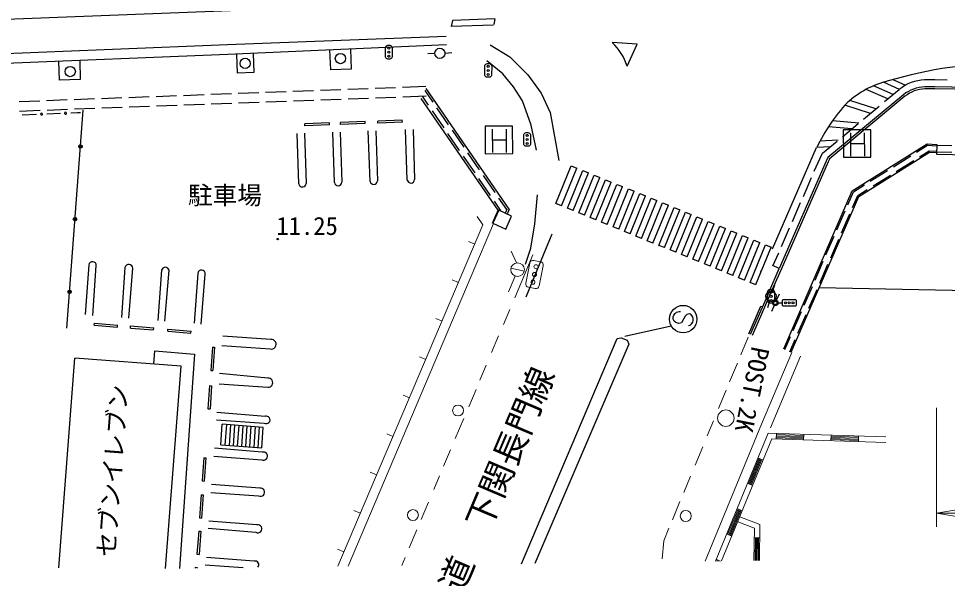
# Model space of a CAD drawing. Units: millimetres at full size, sheet at 1:1000; details may follow other scales. Extents: x 40000 to 680000, y 20000 to 380000.
# Drawn here: x 141914 to 209738, y 234910 to 275772 of the extents above; entities that cross this region are included whole.
import ezdxf
from ezdxf.enums import TextEntityAlignment as Align

# ---------------------------------------------------------------- set-up
doc = ezdxf.new("R2010")
doc.units = ezdxf.units.MM
doc.header["$LTSCALE"] = 1000
for name, color, linetype, lineweight in [('M-BGD', 7, 'Continuous', 25), ('M-STR-HTXT', 7, 'Continuous', 13), ('M-STR-STRC', 7, 'Continuous', 25), ('M-STR-STRD', 7, 'Continuous', 25), ('M-WORK', 1, 'Continuous', 13)]:
    doc.layers.add(name, color=color, linetype=linetype, lineweight=lineweight)
doc.styles.add('ＭＳ ゴシック', font='')
doc.styles.get('ＭＳ ゴシック').set_extended_font_data('MS Gothic')

# ---------------------------------------------------------------- blocks, each defined once
blk = doc.blocks.new('open_arrow')
at = {"color": 0, "linetype": 'Continuous', "lineweight": -2}
blk.add_lwpolyline([(7.5, 1.25), (0, 0), (7.5, -1.25)], dxfattribs=at)

msp = doc.modelspace()

# ---------------------------------------------------------------- linework, layer by layer
at = {"layer": 'M-BGD'}
for p, q in [((173172, 273862), (157204, 273150)), ((164704, 272023), (164642, 273482)), ((166139, 273545), (166201, 272086)), ((168697, 273008), (168698, 273633)), ((168698, 273633), (168708, 273696)), ((168708, 273696), (168731, 273738)), ((168731, 273738), (168773, 273783)), ((168773, 273783), (168818, 273808)), ((168818, 273808), (168886, 273820)), ((168886, 273820), (169011, 273820)), ((169011, 273820), (169078, 273808)), ((169078, 273808), (169123, 273782)), ((169123, 273782), (169166, 273740)), ((169166, 273740), (169190, 273692)), ((169190, 273692), (169198, 273632)), ((169198, 273632), (169197, 273007)), ((157204, 273150), (89361, 270455)), ((144903, 271280), (144863, 272659)), ((146380, 272702), (146420, 271323)), ((157907, 271795), (157850, 273179)), ((159041, 273229), (159099, 271844)), ((168707, 272946), (168697, 273008)), ((168732, 272898), (168707, 272946)), ((168772, 272858), (168732, 272898)), ((168817, 272833), (168772, 272858)), ((168884, 272820), (168817, 272833)), ((169009, 272820), (168884, 272820)), ((169077, 272830), (169009, 272820)), ((169122, 272857), (169077, 272830)), ((169167, 272900), (169122, 272857)), ((169187, 272945), (169167, 272900)), ((169197, 273007), (169187, 272945)), ((172308, 273225), (171809, 273211)), ((173057, 273260), (173556, 273292)), ((177265, 271750), (176096, 272680)), ((166201, 272086), (164704, 272023)), ((175958, 271673), (175959, 272298)), ((175959, 272298), (175969, 272361)), ((175969, 272361), (175992, 272403)), ((175992, 272403), (176034, 272448)), ((176034, 272448), (176079, 272473)), ((176079, 272473), (176147, 272486)), ((176147, 272486), (176272, 272485)), ((176272, 272485), (176339, 272473)), ((176339, 272473), (176384, 272448)), ((176384, 272448), (176427, 272405)), ((176427, 272405), (176452, 272358)), ((176452, 272358), (176459, 272297)), ((176459, 272297), (176458, 271673)), ((146420, 271323), (144903, 271280)), ((159099, 271844), (157907, 271795)), ((175968, 271611), (175958, 271673)), ((175993, 271563), (175968, 271611)), ((176033, 271523), (175993, 271563)), ((176078, 271498), (176033, 271523)), ((176145, 271486), (176078, 271498)), ((176270, 271485), (176145, 271486)), ((176338, 271495), (176270, 271485)), ((176383, 271523), (176338, 271495)), ((176428, 271565), (176383, 271523)), ((176448, 271610), (176428, 271565)), ((176458, 271673), (176448, 271610)), ((178054, 270798), (177265, 271750)), ((208808, 271295), (208080, 271290)), ((209722, 271279), (208821, 271295)), ((165948, 270617), (167447, 270673)), ((167946, 270692), (169445, 270747)), ((169945, 270766), (171644, 270829)), ((177734, 261852), (171681, 270664)), ((178710, 269760), (178054, 270798)), ((208812, 270795), (208085, 270790)), ((208813, 270645), (208085, 270640)), ((213112, 270720), (208812, 270795)), ((147960, 269947), (149459, 270003)), ((149959, 270021), (151458, 270077)), ((151957, 270096), (153456, 270152)), ((153956, 270170), (155455, 270226)), ((155955, 270245), (157454, 270301)), ((157953, 270319), (159452, 270375)), ((159952, 270394), (161451, 270450)), ((161950, 270468), (163449, 270524)), ((163949, 270543), (165448, 270599)), ((165974, 269918), (167473, 269974)), ((167973, 269992), (169472, 270048)), ((169972, 270067), (171670, 270130)), ((171846, 269451), (171398, 270104)), ((172177, 269676), (171604, 270511)), ((206538, 270215), (201012, 265624)), ((206634, 270099), (201108, 265509)), ((205145, 269708), (206219, 270599)), ((141964, 269724), (143463, 269779)), ((143963, 269798), (145462, 269854)), ((145962, 269873), (147461, 269928)), ((147987, 269248), (149486, 269303)), ((149985, 269322), (151484, 269378)), ((151984, 269396), (153483, 269452)), ((153983, 269471), (155482, 269527)), ((155981, 269545), (157480, 269601)), ((157980, 269620), (159479, 269676)), ((159979, 269694), (161478, 269750)), ((161977, 269769), (163476, 269825)), ((163976, 269843), (165475, 269899)), ((173310, 268028), (172460, 269264)), ((179335, 267992), (178710, 269760)), ((203607, 268430), (204761, 269388)), ((141991, 269024), (143490, 269080)), ((142179, 268744), (143220, 268786)), ((143970, 268817), (144969, 268857)), ((143990, 269099), (145489, 269154)), ((145440, 253177), (146633, 269090)), ((145718, 268888), (146218, 268908)), ((145988, 269173), (147487, 269229)), ((146218, 268908), (146439, 268917)), ((172979, 267803), (172130, 269039)), ((164616, 268167), (162817, 268093)), ((162824, 267943), (162817, 268093)), ((164622, 268017), (162824, 267943)), ((164622, 268017), (164616, 268167)), ((167216, 268256), (165417, 268182)), ((165423, 268032), (165417, 268182)), ((167222, 268106), (165423, 268032)), ((167222, 268106), (167216, 268256)), ((169935, 268354), (168137, 268281)), ((168143, 268131), (168137, 268281)), ((169941, 268204), (168143, 268131)), ((169941, 268204), (169935, 268354)), ((179733, 266175), (179335, 267992)), ((202069, 267152), (203222, 268110)), ((162376, 263711), (162249, 267393)), ((162801, 267401), (162914, 263743)), ((164976, 263800), (164849, 267481)), ((165401, 267490), (165513, 263832)), ((167576, 263889), (167448, 267570)), ((168000, 267579), (168113, 263921)), ((170296, 263987), (170168, 267669)), ((170720, 267678), (170833, 264019)), ((174111, 266154), (173262, 267391)), ((174442, 266379), (173593, 267616)), ((178796, 266636), (178797, 267261)), ((178797, 267261), (178807, 267323)), ((178807, 267323), (178829, 267366)), ((178829, 267366), (178872, 267411)), ((178872, 267411), (178917, 267436)), ((178917, 267436), (178985, 267448)), ((178985, 267448), (179110, 267448)), ((179110, 267448), (179177, 267435)), ((179177, 267435), (179222, 267410)), ((179222, 267410), (179264, 267368)), ((179264, 267368), (179289, 267320)), ((179289, 267320), (179297, 267260)), ((179297, 267260), (179296, 266635)), ((178806, 266573), (178796, 266636)), ((178831, 266526), (178806, 266573)), ((179286, 266573), (179266, 266528)), ((179296, 266635), (179286, 266573)), ((200611, 265941), (201684, 266832)), ((202794, 263197), (208263, 266625)), ((208263, 266625), (208966, 266587)), ((208966, 266587), (208928, 265888)), ((175574, 264731), (174725, 265967)), ((178871, 266486), (178831, 266526)), ((178915, 266461), (178871, 266486)), ((178983, 266448), (178915, 266461)), ((179108, 266448), (178983, 266448)), ((179175, 266458), (179108, 266448)), ((179221, 266485), (179175, 266458)), ((179266, 266528), (179221, 266485)), ((196958, 258956), (200189, 266356)), ((200434, 265583), (200611, 265941)), ((207488, 266021), (208289, 266524)), ((207699, 265682), (208394, 266117)), ((208289, 266524), (208960, 266487)), ((208394, 266117), (208939, 266088)), ((208928, 265888), (261648, 264595)), ((208931, 266038), (210049, 266011)), ((208944, 266538), (210061, 266510)), ((175244, 264506), (174394, 265742)), ((200887, 265372), (197458, 257521)), ((200018, 264630), (200434, 265583)), ((201012, 265624), (200887, 265372)), ((205793, 264959), (207064, 265756)), ((206004, 264620), (207275, 265416)), ((204098, 263897), (205369, 264694)), ((176376, 262857), (175527, 264094)), ((176707, 263082), (175858, 264319)), ((199217, 262798), (199818, 264172)), ((204310, 263557), (205581, 264354)), ((197781, 251656), (202794, 263197)), ((202873, 263129), (203675, 263631)), ((203191, 262856), (203886, 263292)), ((177563, 261836), (176990, 262670)), ((179618, 260794), (179802, 262910)), ((202465, 262188), (202873, 263129)), ((202807, 261972), (203191, 262856)), ((177107, 261793), (176659, 262445)), ((177563, 261836), (177445, 261567)), ((177734, 261852), (177582, 261505)), ((198416, 260965), (199017, 262339)), ((176972, 261781), (176543, 260834)), ((177919, 261352), (176972, 261781)), ((177107, 261793), (177081, 261732)), ((177490, 260405), (177919, 261352)), ((201668, 260354), (202265, 261729)), ((202010, 260138), (202608, 261514)), ((176543, 260834), (177490, 260405)), ((179310, 259011), (179618, 260794)), ((197616, 259132), (198216, 260507)), ((200871, 258519), (201469, 259895)), ((201213, 258303), (201811, 259679)), ((178929, 257842), (179310, 259011)), ((196999, 257721), (197416, 258674)), ((147038, 257803), (146772, 254181)), ((147329, 254097), (147585, 257742)), ((197458, 257521), (197001, 257758)), ((200074, 256685), (200672, 258061)), ((200417, 256469), (201014, 257845)), ((149674, 257612), (149436, 253952)), ((149970, 253901), (150253, 257546)), ((152357, 257405), (152071, 253724)), ((152605, 253698), (152901, 257404)), ((154994, 257176), (154727, 253531)), ((155243, 253477), (155539, 257106)), ((196121, 257291), (196164, 257404)), ((196686, 255784), (197458, 257521)), ((196686, 255784), (195345, 252709)), ((196605, 255189), (196606, 255814)), ((196606, 255814), (196616, 255877)), ((196616, 255877), (196638, 255919)), ((196638, 255919), (196681, 255964)), ((196681, 255964), (196726, 255989)), ((196726, 255989), (196794, 256002)), ((196794, 256002), (196919, 256001)), ((196919, 256001), (196986, 255989)), ((196973, 255857), (197130, 256332)), ((196986, 255989), (197031, 255964)), ((197031, 255964), (197073, 255921)), ((197073, 255921), (197098, 255874)), ((197098, 255874), (197106, 255814)), ((197106, 255814), (197105, 255189)), ((199278, 254850), (199875, 256226)), ((199620, 254634), (200217, 256010)), ((218054, 255782), (200374, 256120)), ((196516, 255295), (196975, 255094)), ((196615, 255127), (196605, 255189)), ((196749, 255142), (196607, 254662)), ((196640, 255079), (196615, 255127)), ((196680, 255039), (196640, 255079)), ((196724, 255014), (196680, 255039)), ((197030, 255039), (196984, 255011)), ((197075, 255081), (197030, 255039)), ((197095, 255126), (197075, 255081)), ((197105, 255189), (197095, 255126)), ((197443, 255666), (197242, 255207)), ((197287, 255024), (197687, 255024)), ((197686, 254824), (197687, 255224)), ((197687, 255224), (197737, 255273)), ((197737, 255273), (198637, 255272)), ((198637, 255272), (198687, 255222)), ((198687, 255222), (198686, 254822)), ((195234, 252757), (196109, 254776)), ((196109, 254776), (196235, 254750)), ((196792, 255002), (196724, 255014)), ((196917, 255001), (196792, 255002)), ((197082, 254842), (196881, 254384)), ((196984, 255011), (196917, 255001)), ((197736, 254773), (197686, 254824)), ((198636, 254772), (197736, 254773)), ((198481, 253016), (199078, 254392)), ((198686, 254822), (198636, 254772)), ((198823, 252800), (199421, 254176)), ((147441, 253383), (147453, 253533)), ((147441, 253383), (149136, 253246)), ((147453, 253533), (149148, 253395)), ((149136, 253246), (149148, 253395)), ((150083, 253187), (150095, 253336)), ((150083, 253187), (151777, 253049)), ((150095, 253336), (151789, 253199)), ((151777, 253049), (151789, 253199)), ((152804, 252948), (152816, 253097)), ((152816, 253097), (154510, 252960)), ((152804, 252948), (154498, 252810)), ((154498, 252810), (154510, 252960)), ((160322, 252352), (156835, 252599)), ((197873, 251616), (198282, 252557)), ((198240, 251458), (198624, 252341)), ((156064, 251790), (155943, 250094)), ((156064, 251790), (156214, 251779)), ((156214, 251779), (156092, 250084)), ((156764, 251919), (160276, 251665)), ((144843, 235685), (146019, 250996)), ((153778, 250404), (146019, 250996)), ((151782, 250576), (151854, 251532)), ((151854, 251532), (154770, 251278)), ((154770, 251278), (153654, 235642)), ((152643, 235628), (153778, 250404)), ((155943, 250094), (156092, 250084)), ((160108, 249531), (156595, 249858)), ((155863, 248985), (155742, 247290)), ((155863, 248985), (156013, 248975)), ((156013, 248975), (155892, 247279)), ((156564, 249114), (160104, 248868)), ((155741, 247280), (155892, 247279)), ((159909, 246740), (156400, 247029)), ((156376, 246473), (159856, 246244)), ((156687, 244649), (156789, 246157)), ((159772, 245920), (156789, 246157)), ((157088, 246133), (156986, 244628)), ((157387, 246113), (157285, 244608)), ((157687, 246093), (157585, 244588)), ((157986, 246072), (157884, 244568)), ((158285, 246052), (158183, 244547)), ((158585, 246032), (158483, 244527)), ((158884, 246011), (158782, 244507)), ((159183, 245991), (159081, 244486)), ((159483, 245971), (159381, 244466)), ((159680, 244446), (159772, 245920)), ((159708, 244119), (156216, 244425)), ((156687, 244649), (159680, 244446)), ((155435, 243717), (155308, 242022)), ((155435, 243717), (155584, 243706)), ((155584, 243706), (155458, 242011)), ((156160, 243840), (159667, 243577)), ((155308, 242022), (155458, 242011)), ((159524, 241490), (155994, 241760)), ((155244, 241021), (155117, 239326)), ((155244, 241021), (155393, 241010)), ((155393, 241010), (155267, 239315)), ((155946, 241180), (159444, 240936)), ((155117, 239326), (155267, 239315)), ((159323, 238823), (155808, 239094)), ((155067, 238367), (154941, 236672)), ((155067, 238367), (155217, 238356)), ((155217, 238356), (155090, 236661)), ((155753, 238583), (159249, 238276)), ((154941, 236672), (155090, 236661)), ((159115, 236172), (155631, 236441)), ((154808, 235724), (154803, 235658)), ((154808, 235724), (154958, 235713)), ((154958, 235713), (154954, 235660)), ((155548, 235910), (158318, 235706))]:
    msp.add_line(p, q, dxfattribs=at)
for points in [[(238496, 269973), (230419, 270158), (225640, 270250), (213109, 270569), (208810, 270645)], [(176524, 260842), (176936, 261777), (171321, 269951)], [(198332, 251418), (203270, 262788), (208420, 266016), (208933, 265988)], [(201146, 265557), (201023, 265309), (197595, 257461)], [(197595, 257460), (196823, 255723), (196084, 254035), (195480, 252650)]]:
    msp.add_lwpolyline(points, dxfattribs=at)
for centre, radius in [((168947, 273320), 75), ((168948, 273620), 75), ((172683, 273236), 373), ((158461, 272504), 375), ((165415, 272852), 375), ((168947, 273020), 75), ((145684, 271906), 375), ((176208, 271985), 75), ((176209, 272285), 75), ((176208, 271685), 75), ((179047, 267248), 75), ((146434, 266438), 124), ((146434, 266438), 110), ((179046, 266948), 75), ((179046, 266648), 75), ((146434, 266438), 95.6), ((146434, 266438), 80.6), ((146434, 266438), 66.2), ((146434, 266438), 48.8), ((146434, 266438), 33.7), ((146434, 266438), 19.4), ((146434, 266438), 3.8), ((146036, 261134), 124), ((146036, 261134), 110), ((146036, 261134), 95.6), ((146036, 261134), 80.6), ((146036, 261134), 66.2), ((146036, 261134), 48.8), ((146036, 261134), 33.7), ((146036, 261134), 19.4), ((146036, 261134), 3.8), ((160841, 259682), 50), ((160841, 259682), 43.7), ((160841, 259682), 37.5), ((160841, 259682), 31.2), ((160841, 259682), 25), ((160841, 259682), 18.8), ((160841, 259682), 12.5), ((160841, 259682), 6.2), ((145639, 255830), 124), ((145639, 255830), 110), ((145639, 255830), 95.6), ((145639, 255830), 80.6), ((145639, 255830), 66.2), ((145639, 255830), 48.8), ((145639, 255830), 33.7), ((145639, 255830), 19.4), ((145639, 255830), 3.8), ((196855, 255501), 373), ((196856, 255801), 75), ((196855, 255501), 75), ((196855, 255201), 75), ((197163, 255024), 200), ((197162, 255025), 125), ((197912, 255023), 75), ((198187, 255023), 75), ((198462, 255022), 75)]:
    msp.add_circle(centre, radius, dxfattribs=at)
for centre, radius, start, end in [((208161, 268216), 3075, 91.71793, 129.11562), ((208161, 268215), 2576, 91.69541, 129.07327), ((208161, 268216), 2425, 91.7175, 129.11603), ((143595, 268802), 75, 359.88517, 179.88517), ((143595, 268802), 75, 179.88517, 359.88517), ((145344, 268872), 75, 359.88517, 179.88517), ((145344, 268872), 75, 179.88517, 359.88517), ((167843, 263936), 271, 190.04095, 356.76249), ((170562, 264035), 271, 190.04095, 356.76249), ((162643, 263759), 271, 190.04095, 356.76249), ((165243, 263847), 271, 190.04095, 356.76249), ((147310, 257755), 276, 357.24525, 170.00569), ((149958, 257532), 295, 2.60502, 164.35463), ((152629, 257347), 278, 11.89567, 167.87467), ((155266, 257136), 275, 353.81636, 171.52284), ((160368, 252004), 352, 254.82799, 97.45792), ((160144, 249199), 334, 263.07754, 96.34713), ((159999, 246480), 276, 238.63535, 109.16509), ((159804, 243839), 296, 242.35662, 108.97209), ((159586, 241198), 298, 241.57833, 101.96077), ((159387, 238536), 294, 242.14942, 102.44533), ((159180, 235902), 278, 319.16756, 103.65631)]:
    msp.add_arc(centre, radius, start, end, dxfattribs=at)
at = {"layer": 'M-STR-HTXT'}
for p, q in [((208928, 247349), (208928, 238669)), ((208928, 239669), (299774, 239669))]:
    msp.add_line(p, q, dxfattribs=at)
at = {"layer": 'M-STR-STRC'}
for p, q in [((82852, 273449), (173166, 276977)), ((173598, 275644), (173499, 275189)), ((176701, 275748), (173598, 275644)), ((176701, 275748), (176611, 275343)), ((176600, 275294), (173499, 275189)), ((173145, 274461), (157177, 273850)), ((187072, 273901), (185254, 274016)), ((157177, 273850), (89333, 271154)), ((176354, 273862), (177785, 272990)), ((186349, 272292), (187072, 273901)), ((177785, 272990), (179105, 271665)), ((179105, 271665), (180061, 270336)), ((205745, 271316), (206668, 270904)), ((205783, 270237), (204349, 270864)), ((206236, 270604), (205069, 271125)), ((180061, 270336), (180737, 268925)), ((205395, 269916), (203812, 270607)), ((204109, 268847), (202253, 269442)), ((204519, 269188), (202617, 269798)), ((180737, 268925), (181357, 265407)), ((177988, 267917), (175988, 267911)), ((175988, 267911), (175995, 265911)), ((177995, 265918), (177988, 267917)), ((203263, 268144), (201341, 268302)), ((176535, 265997), (176529, 267697)), ((177521, 267711), (177526, 266006)), ((202769, 267733), (201049, 267875)), ((204135, 267652), (202135, 267645)), ((202135, 267645), (202142, 265645)), ((202682, 265732), (202676, 267431)), ((203667, 267445), (203673, 265740)), ((204142, 265652), (204135, 267652)), ((176532, 266913), (177523, 266916)), ((201750, 266887), (200426, 266822)), ((202679, 266647), (203670, 266650)), ((175995, 265911), (177995, 265918)), ((201173, 266408), (200191, 266360)), ((202142, 265645), (204142, 265652)), ((181151, 262270), (182272, 265029)), ((181568, 262101), (182689, 264860)), ((181985, 261932), (183106, 264690)), ((182272, 265029), (182689, 264860)), ((182402, 261762), (183523, 264521)), ((183106, 264690), (183523, 264521)), ((182819, 261593), (183940, 264352)), ((183236, 261423), (184357, 264182)), ((183652, 261254), (184774, 264013)), ((183940, 264352), (184357, 264182)), ((184069, 261084), (185190, 263843)), ((184774, 264013), (185190, 263843)), ((184486, 260915), (185607, 263674)), ((184903, 260746), (186024, 263504)), ((185320, 260576), (186441, 263335)), ((185607, 263674), (186024, 263504)), ((185737, 260407), (186858, 263166)), ((186441, 263335), (186858, 263166)), ((186154, 260237), (187275, 262996)), ((186571, 260068), (187692, 262827)), ((186988, 259899), (188109, 262657)), ((187275, 262996), (187692, 262827)), ((187404, 259729), (188526, 262488)), ((188109, 262657), (188526, 262488)), ((181568, 262101), (181151, 262270)), ((182402, 261762), (181985, 261932)), ((187821, 259560), (188942, 262319)), ((188238, 259390), (189359, 262149)), ((188655, 259221), (189776, 261980)), ((188942, 262319), (189359, 262149)), ((189072, 259052), (190193, 261810)), ((189776, 261980), (190193, 261810)), ((183236, 261423), (182819, 261593)), ((184069, 261084), (183652, 261254)), ((189489, 258882), (190610, 261641)), ((189906, 258713), (191027, 261472)), ((190323, 258543), (191444, 261302)), ((190610, 261641), (191027, 261472)), ((190740, 258374), (191861, 261133)), ((191444, 261302), (191861, 261133)), ((184903, 260746), (184486, 260915)), ((185737, 260407), (185320, 260576)), ((191156, 258204), (192278, 260963)), ((191573, 258035), (192694, 260794)), ((191990, 257866), (193111, 260625)), ((192278, 260963), (192694, 260794)), ((192407, 257696), (193528, 260455)), ((193111, 260625), (193528, 260455)), ((180862, 260035), (178957, 255443)), ((186571, 260068), (186154, 260237)), ((187404, 259729), (186988, 259899)), ((192824, 257527), (193945, 260286)), ((192824, 257527), (193945, 260286)), ((193241, 257357), (194362, 260116)), ((193658, 257188), (194779, 259947)), ((193945, 260286), (194362, 260116)), ((194075, 257019), (195196, 259778)), ((194779, 259947), (195196, 259777)), ((188238, 259390), (187821, 259560)), ((189072, 259052), (188655, 259221)), ((194492, 256849), (195613, 259608)), ((194909, 256680), (196030, 259439)), ((195325, 256510), (196447, 259269)), ((195613, 259608), (196030, 259439)), ((196856, 259103), (195735, 256344)), ((196447, 259269), (196863, 259100)), ((189906, 258713), (189489, 258882)), ((190740, 258374), (190323, 258543)), ((191573, 258035), (191156, 258204)), ((192407, 257696), (191990, 257866)), ((193241, 257357), (192824, 257527)), ((194075, 257019), (193658, 257188)), ((194909, 256680), (194492, 256849)), ((195742, 256341), (195325, 256510)), ((189947, 254335), (190138, 254382)), ((190138, 254382), (190254, 254399)), ((189707, 253836), (189712, 254006)), ((189776, 253694), (189707, 253836)), ((189712, 254006), (189752, 254120)), ((189752, 254120), (189855, 254249)), ((189908, 253595), (189776, 253694)), ((189855, 254249), (189947, 254335)), ((190600, 254050), (190310, 253566)), ((190702, 254183), (190600, 254050)), ((190898, 254231), (190702, 254183)), ((191006, 254193), (190898, 254231)), ((191117, 254039), (191006, 254193)), ((191182, 253893), (191117, 254039)), ((191143, 253613), (191182, 253723)), ((191182, 253723), (191182, 253893)), ((186190, 252595), (189575, 253337)), ((190125, 253521), (189908, 253595)), ((190310, 253566), (190125, 253521)), ((190832, 253381), (190948, 253393)), ((190948, 253393), (191043, 253486)), ((191043, 253486), (191143, 253613))]:
    msp.add_line(p, q, dxfattribs=at)
msp.add_circle((190439, 253841), 1000, dxfattribs=at)
for centre, radius, start, end in [((182765, 271223), 3741, 16.60725, 48.28625), ((214319, 241432), 31089, 89.60221, 106.6499), ((207047, 264539), 6876, 103.76055, 132.29993), ((212187, 260568), 13321, 137.16411, 154.22767)]:
    msp.add_arc(centre, radius, start, end, dxfattribs=at)
at = {"layer": 'M-STR-STRD'}
for points in [[(178644, 235983), (185628, 252417), (185906, 252476)], [(185906, 252476), (186341, 252288), (186482, 251998), (179622, 235997)]]:
    msp.add_lwpolyline(points, dxfattribs=at)
at = {"layer": 'M-WORK'}
for p, q in [((176597, 260811), (165980, 235810)), ((175222, 259311), (174762, 259507)), ((177879, 258808), (178266, 257954)), ((179470, 258524), (178149, 255398)), ((179244, 257930), (178946, 256460)), ((180028, 258027), (179538, 258126)), ((179926, 256262), (180224, 257732)), ((178844, 257348), (177863, 257546)), ((174028, 256504), (173568, 256700)), ((178183, 256969), (177693, 255824)), ((179142, 256165), (179632, 256066)), ((177781, 254528), (177326, 253453)), ((172834, 253697), (172374, 253893)), ((176969, 252608), (176455, 251392)), ((194656, 251239), (195188, 252521)), ((171640, 250890), (171180, 251086)), ((198371, 251401), (196162, 246170)), ((199014, 251123), (196807, 245897)), ((176063, 250464), (175603, 249377)), ((193829, 249247), (194404, 250633)), ((170447, 248083), (169986, 248278)), ((175317, 248699), (174782, 247435)), ((193032, 247324), (193578, 248641)), ((174417, 246571), (173801, 245115)), ((192198, 245314), (192651, 246406)), ((196162, 246170), (192051, 236166)), ((169253, 245276), (168792, 245471)), ((196644, 245504), (192803, 236177)), ((196909, 245095), (193238, 236183)), ((205244, 245239), (196644, 245504)), ((205232, 244839), (196909, 245095)), ((197248, 245485), (197236, 245085)), ((199237, 245104), (197238, 245165)), ((199240, 245184), (197241, 245245)), ((199242, 245264), (197243, 245325)), ((199245, 245344), (197245, 245405)), ((199235, 245024), (199247, 245424)), ((201246, 245362), (201234, 244962)), ((203235, 244980), (201236, 245042)), ((203238, 245060), (201239, 245122)), ((203240, 245140), (201241, 245202)), ((203243, 245220), (201244, 245282)), ((203233, 244900), (203245, 245300)), ((173459, 244305), (172947, 243093)), ((191307, 243166), (191867, 244517)), ((195976, 243670), (195214, 241821)), ((196050, 243640), (195288, 241791)), ((196124, 243609), (195362, 241760)), ((196198, 243579), (195436, 241730)), ((196272, 243548), (195902, 243701)), ((168059, 242469), (167598, 242664)), ((172655, 242402), (172234, 241408)), ((190480, 241174), (190976, 242369)), ((195140, 241851), (195510, 241699)), ((171843, 240482), (171303, 239204)), ((189654, 239182), (190207, 240516)), ((166865, 239661), (166404, 239857)), ((194453, 239972), (193691, 238122)), ((194527, 239941), (193765, 238092)), ((194601, 239911), (193839, 238061)), ((194674, 239880), (193913, 238031)), ((194748, 239850), (194379, 240002)), ((194427, 239037), (195642, 238579)), ((194568, 239411), (196045, 238854)), ((196045, 238854), (196012, 236220)), ((170987, 238458), (170431, 237142)), ((193617, 238153), (193987, 238001)), ((195642, 238579), (195612, 236215)), ((196033, 237872), (195633, 237877)), ((195713, 237876), (195692, 236216)), ((195793, 237875), (195772, 236217)), ((195873, 237874), (195852, 236218)), ((195953, 237873), (195932, 236219)), ((165671, 236854), (165211, 237050)), ((170132, 236434), (169891, 235864)), ((193152, 236181), (192855, 236304)), ((192929, 236273), (192890, 236178)), ((193003, 236243), (192977, 236179)), ((193077, 236212), (193064, 236180)), ((193151, 236182), (193151, 236181))]:
    msp.add_line(p, q, dxfattribs=at)
for points in [[(175390, 261332), (175819, 260715), (165222, 235800)], [(188898, 236330), (189021, 237656), (189402, 238575)]]:
    msp.add_lwpolyline(points, dxfattribs=at)
for centre, radius in [((178354, 257447), 500), ((179699, 257660), 150), ((179585, 257096), 150), ((179471, 256532), 150), ((174008, 247166), 400), ((193558, 246607), 600), ((170711, 239533), 400), ((190634, 239464), 400)]:
    msp.add_circle(centre, radius, dxfattribs=at)
for centre, start, end in [((179489, 257881), 78.56307, 168.56307), ((179979, 257781), 348.56307, 78.56307), ((179191, 256410), 168.56307, 258.56307), ((179681, 256311), 258.56307, 348.56307)]:
    msp.add_arc(centre, 250, start, end, dxfattribs=at)

# ---------------------------------------------------------------- block references
at = {"layer": 'M-STR-HTXT', "xscale": 333, "yscale": 333}
msp.add_blockref('open_arrow', (208928, 239669), dxfattribs=at)

# ---------------------------------------------------------------- texts
at = {"layer": 'M-BGD', "style": 'ＭＳ ゴシック'}
msp.add_text('駐車場', height=1320, dxfattribs=at).set_placement((156984, 262874), align=Align.MIDDLE_CENTER)
msp.add_text('11.25', height=1320, dxfattribs=at).set_placement((160741, 259582), align=Align.BOTTOM_LEFT)
msp.add_text('セブンイレブン', height=1320, rotation=85.605, dxfattribs=at).set_placement((148771, 242763), align=Align.MIDDLE_CENTER)
at = {"layer": 'M-STR-HTXT', "style": 'ＭＳ ゴシック'}
msp.add_text('主要地方道\u3000下関長門線', height=1833, rotation=66.974, dxfattribs=at).set_placement((174878, 237534), align=Align.MIDDLE_CENTER)
at = {"layer": 'M-WORK', "style": 'ＭＳ ゴシック'}
msp.add_text('POST.2K', height=1320, rotation=258.563, dxfattribs=at).set_placement((195481, 248690), align=Align.MIDDLE_CENTER)

doc.saveas('drawing.dxf')
